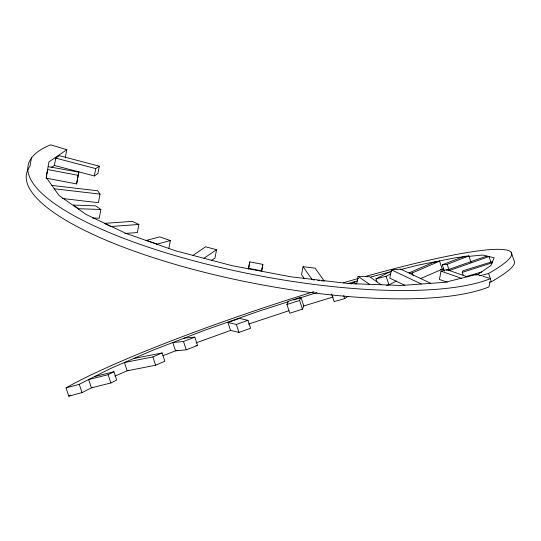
<?xml version="1.0" encoding="UTF-8"?>
<svg xmlns="http://www.w3.org/2000/svg" width="541" height="541" viewBox="0 0 541 541"><rect width="100%" height="100%" fill="white"/><g stroke="black" fill="none" stroke-linecap="round" stroke-linejoin="round"><path stroke-width="0.81" d="M45.999 178.124L76.619 183.913L78.797 172.146L48.129 166.614M76.619 183.913L78.797 172.146M248.562 268.796L249.753 261.891L262.845 264.366L261.648 271.271M31.5 157.884L29.917 166.209A246.912 64.994 10.8 0 0 195.626 270.054A246.912 64.994 10.8 0 0 488.976 286.906L489.984 281.611M46.289 176.609L47.635 169.543L78.256 175.331M54.384 165.438L55.777 158.121L59.341 155.693L99.294 166.195L97.901 173.519L94.344 175.947L54.384 165.438L51.185 167.615M65.211 158.06L66.8 149.729L50.665 144.819A246.912 64.994 10.8 0 0 167.622 253.35A246.912 64.994 10.8 0 0 490.559 278.581M73.292 205.485L73.366 205.08L95.696 205.871L100.883 209.509L99.219 218.246L92.606 218.009M78.479 209.124L78.553 208.711L73.366 205.08M94.344 175.947L95.737 168.623L99.294 166.195M51.882 185.428L97.684 190.777L100.051 194.118L98.415 202.699L62.607 198.52M138.875 224.474L110.824 226.49L104.285 223.386L132.335 221.37L138.875 224.474L137.34 232.556L124.964 233.441M146.151 240.488L159.751 236.857L170.347 240.576L168.86 248.38M156.748 244.201L170.347 240.576M192.981 255.386L205.573 246.804L216.562 249.692L214.973 258.037L211.659 260.295M248.393 269.039L249.753 261.891M261.634 270.716L262.845 264.366M321.854 280.813L324.262 281.097L315.085 268.126L303.061 266.72L301.547 274.679L304.441 278.771M356.654 283.937L358.095 276.37L369.726 276.782L381.06 284.735M430.764 283.335L400.908 269.168L391.427 269.851L389.838 278.182L404.769 285.263M467.241 276.776L446.934 269.655L441.003 271.129L439.42 279.46L447.231 282.199M286.933 304.515L288.279 301.296L300.911 297.252L303.792 305.956L302.446 309.168L289.814 313.212L286.933 304.515L299.565 300.465L300.911 297.252M463.312 275.484L462.285 272.373L462.94 270.804L492.574 261.58M491.918 263.156L492.493 261.33M66.8 149.729L48.94 161.901L46.269 177.489L58.962 195.436L86.168 214.513L126.019 233.428L175.805 250.882L232.136 265.692L291.166 276.85L348.877 283.585L401.334 285.452L444.966 282.314L476.797 274.395L481.382 275.788M203.971 258.273L216.562 249.692M351.258 283.951L354.571 281.692M331.653 294.074L334.155 301.635L344.732 298.578L348.046 296.319M477.209 274.848L490.944 265.489L494.17 257.78L482.531 255.061L469 256.353M92.856 387.119L82.009 392.597L68.788 396.181L66.043 387.883L79.263 384.299L110.54 368.495L153.103 350.135L204.058 330.47L259.923 310.832L288.414 301.702L288.279 301.296M108.119 374.676L113.948 371.735L116.694 380.032L110.871 382.974L91.402 387.85L88.65 379.552L108.119 374.676L110.871 382.974M377.003 281.942L375.975 278.831L389.283 272.103L391.63 271.514M375.975 278.831L386.132 276.289L390.568 274.044M386.619 285.425L388.959 284.837L396.357 281.097M152.873 356.932L162.117 352.942L164.87 361.239L155.619 365.229L127.142 370.815L124.396 362.517L152.873 356.932L155.619 365.229M114.827 376.13L128.684 370.152M409.03 272.88L433.355 262.392L439.59 261.168L442.254 269.215L420.215 278.723M409.889 273.428L412.228 272.968L439.59 261.168M183.507 341.513L194.801 337.151L197.553 345.449L186.253 349.811L175.548 350.832L172.795 342.534L183.507 341.513L186.253 349.811M162.942 355.694L177.049 350.25M196.052 342.913L230.567 330.416L238.973 332.377L250.618 328.286L247.988 320.36L239.582 318.399L227.944 322.49L230.567 330.416M444.377 271.115L442.281 264.786L463.968 256.414L468.864 255.947L471.001 262.385M442.281 264.786L447.177 264.319L468.864 255.947M227.944 322.49L236.349 324.451L247.988 320.36M248.508 324.113L288.786 310.764M446.474 270.257L486.853 256.069M448.645 270.764L489.023 256.576L490.768 261.858M293.939 299.93L316.898 292.573M303.792 305.956L333.195 296.962M462.285 272.373L491.837 262.906M347.768 283.653L357.723 280.793M465.828 276.6L481.848 271.974M475.877 275.099L478.285 274.402M479.61 275.89L488.584 273.462L491.329 281.76L489.7 282.199M371.099 276.931L389.283 272.103M400.333 269.607L418.829 264.975L456.841 257.509L463.292 256.894M94.479 376.61L113.948 371.735M440.699 269.519L443.904 268.891M133.641 358.527L162.117 352.942M464.915 256.738L466.552 256.583M184.096 338.172L194.801 337.151M195.903 345.604L197.553 345.449M78.553 208.711L100.883 209.509M54.249 188.768L100.051 194.118M313.036 279.785L314.639 279.968M317.844 280.346L319.454 280.536M248.644 268.39L261.729 270.865M55.777 158.121L95.737 168.623M482.91 276.255L489.03 278.115M441.003 271.129L461.311 278.25M146.198 240.231L156.795 243.95M391.427 269.851L421.29 284.018M358.095 276.37L369.435 284.316M303.061 266.72L312.238 279.69M511.204 252.133L513.95 260.431A246.912 26.022 -18.3 0 1 491.329 281.76M463.968 256.414L464.104 256.819M447.177 264.319L449.01 269.858M412.228 272.968L413.196 275.896M386.132 276.289L388.959 284.837M354.571 281.705L355.322 283.964M343.731 295.555L344.732 298.578M299.565 300.465L302.446 309.168M236.349 324.451L238.973 332.377M79.263 384.299L82.009 392.597M68.788 396.181A246.912 26.022 -18.3 0 1 70.58 395.167M365.973 276.309A246.912 26.022 -18.3 0 1 488.584 273.462M66.043 387.883A246.912 26.022 -18.3 0 1 313.902 291.646M343.346 282.787A246.912 26.022 -18.3 0 1 358.805 278.331"/></g></svg>
